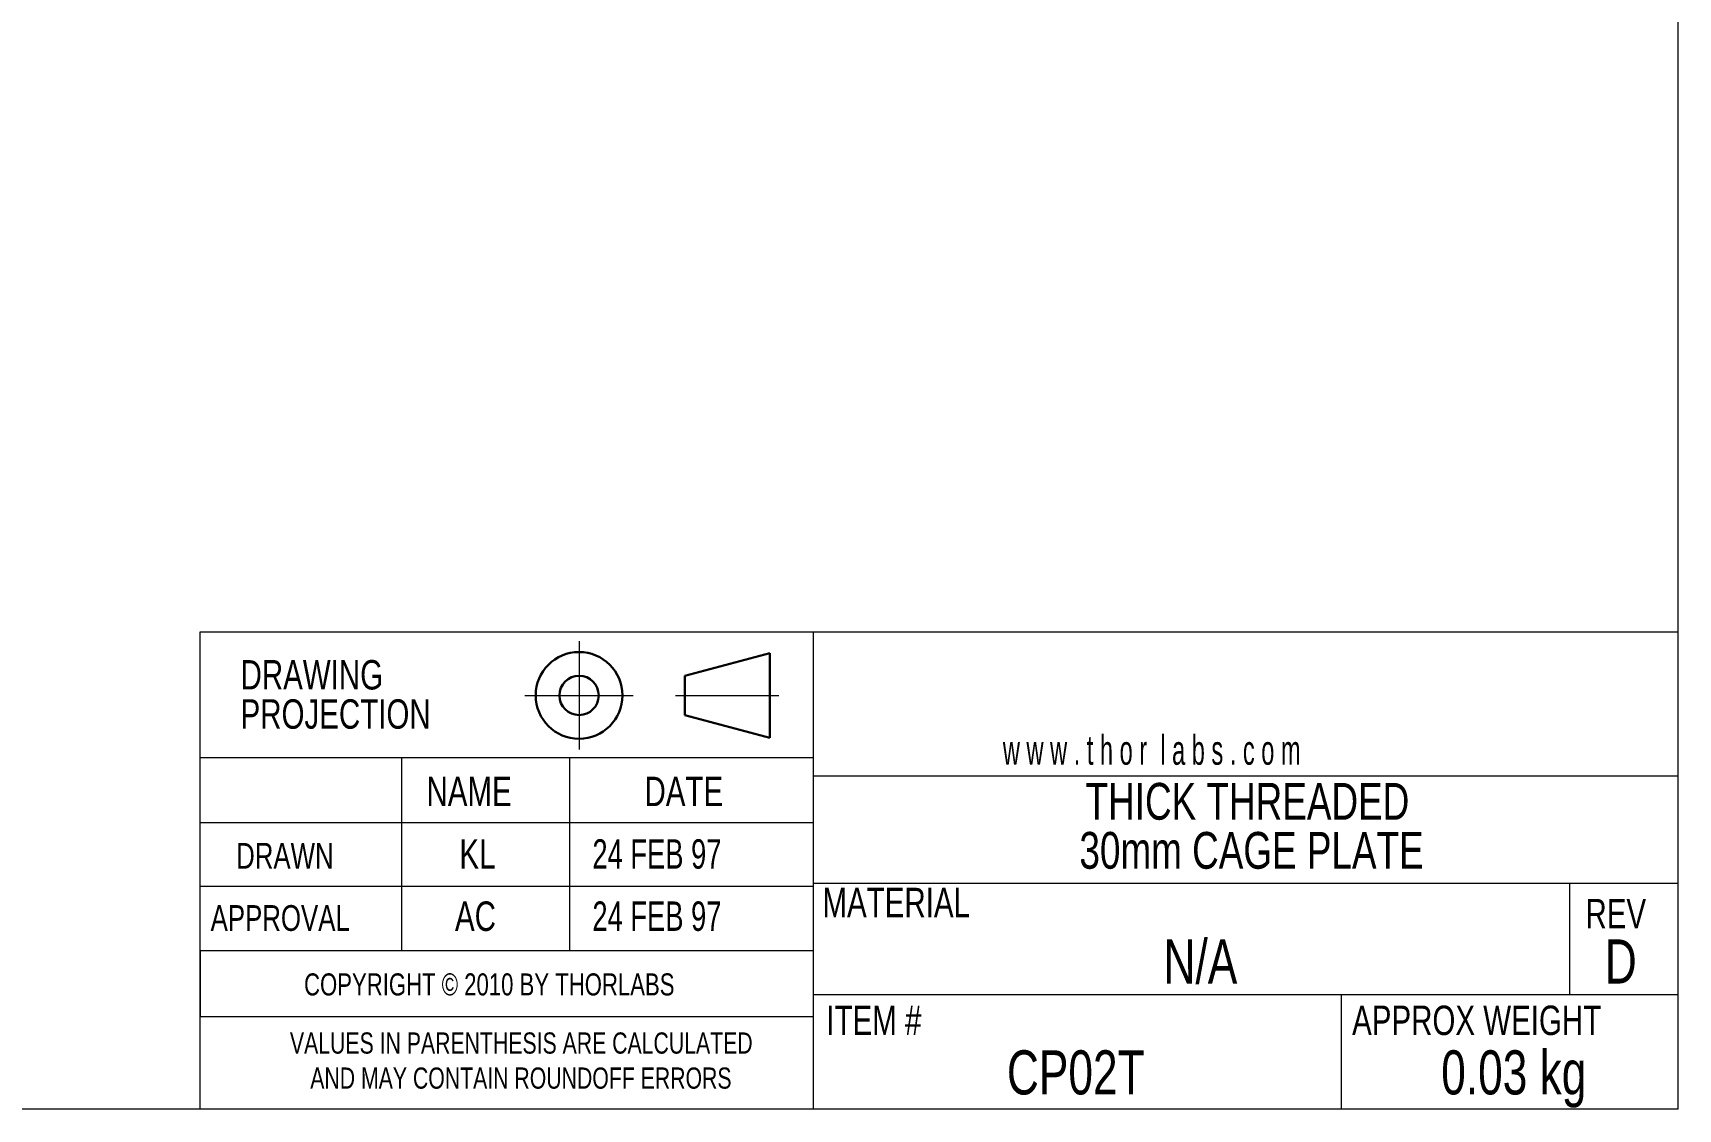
# Model space of a CAD drawing. Header units: inches. Extents: x 0.1 to 10.9, y 0 to 8.5.
# Drawn here: x 6.284 to 10.944, y 0.036 to 3.084 of the extents above; entities that cross this region are included whole.
import ezdxf

# ---------------------------------------------------------------- set-up
doc = ezdxf.new("R2010")
doc.units = ezdxf.units.IN
doc.header["$MEASUREMENT"] = 0
doc.header["$PDSIZE"] = -1
doc.linetypes.add('CENTERX2', pattern=[0.8, 0.5, -0.1, 0.1, -0.1])
doc.styles.add('SLDTEXTSTYLE0', font='TXT', dxfattribs={"width": 0.75})
doc.styles.add('SLDTEXTSTYLE1', font='TXT', dxfattribs={"width": 0.694444})
doc.styles.add('SLDTEXTSTYLE2', font='TXT', dxfattribs={"width": 0.6})

# ---------------------------------------------------------------- blocks, each defined once
blk = doc.blocks.new('Third Angle Projection Block')
at = {"color": 7, "linetype": 'CENTERX2', "lineweight": 0}
for p, q in [((3.9951, 0.9376), (3.9951, 0.5538)), ((3.8033, 0.7457), (4.187, 0.7457)), ((4.3361, 0.7457), (4.7029, 0.7457))]:
    blk.add_line(p, q, dxfattribs=at)
at = {"color": 7, "linetype": 'Continuous', "lineweight": 30}
for p, q in [((4.6701, 0.8957), (4.3701, 0.8153)), ((4.6701, 0.5957), (4.6701, 0.8957)), ((4.3701, 0.8153), (4.3701, 0.6761)), ((4.3701, 0.6761), (4.6701, 0.5957))]:
    blk.add_line(p, q, dxfattribs=at)
for radius in [0.1536, 0.0696]:
    blk.add_circle((3.9951, 0.7457), radius, dxfattribs=at)
at = {"color": 7, "linetype": 'Continuous', "lineweight": 0}
blk.add_point((3.9951, 0.7457), dxfattribs=at)
blk = doc.blocks.new('SW_NOTE_0')
at = {"color": 0, "linetype": 'Continuous', "lineweight": 0, "char_height": 0.06, "attachment_point": 2, "style": 'SLDTEXTSTYLE0'}
for s, insert in [('VALUES IN PARENTHESIS ARE CALCULATED', (0.7837, 0.0773)), ('AND MAY CONTAIN ROUNDOFF ERRORS', (0.7826, -0.022))]:
    blk.add_mtext(s, dxfattribs=dict(at, insert=insert))
blk = doc.blocks.new('SW_NOTE_1')
at = {"color": 0, "linetype": 'Continuous', "lineweight": 0, "char_height": 0.08333, "attachment_point": 1, "style": 'SLDTEXTSTYLE0'}
for s, insert in [('DRAWING', (0, 0.1074)), ('PROJECTION', (0, -0.0037))]:
    blk.add_mtext(s, dxfattribs=dict(at, insert=insert))
blk = doc.blocks.new('SW_NOTE_3')
at = {"color": 0, "linetype": 'Continuous', "lineweight": 0, "char_height": 0.104167, "attachment_point": 2, "style": 'SLDTEXTSTYLE0'}
for s, insert in [('THICK THREADED', (0.5501, 0.1343)), ('30mm CAGE PLATE', (0.5617, -0.0046))]:
    blk.add_mtext(s, dxfattribs=dict(at, insert=insert))

msp = doc.modelspace()

# ---------------------------------------------------------------- linework, layer by layer
at = {"color": 7, "linetype": 'Continuous', "lineweight": 0}
for p, q in [((10.9445, 0.0356), (10.9445, 8.4506)), ((10.9445, 1.3874), (10.9445, 1.9698)), ((6.7572, 0.2977), (6.7572, 1.3874)), ((6.7572, 1.3874), (8.4938, 1.3874)), ((8.4938, 1.3874), (8.4938, 0.0356)), ((8.4938, 1.3874), (10.9445, 1.3874)), ((6.7572, 0.4841), (6.7572, 1.0302)), ((6.7572, 0.0356), (6.7572, 1.0302)), ((8.4938, 1.0302), (6.7572, 1.0302)), ((7.3281, 1.0302), (7.3281, 0.4841)), ((7.8037, 1.0302), (7.8037, 0.4841)), ((8.4938, 0.98), (10.9445, 0.98)), ((8.4938, 0.846), (6.7572, 0.846)), ((8.4938, 0.6662), (6.7572, 0.6662)), ((8.4938, 0.6756), (10.9445, 0.6756)), ((10.6365, 0.6756), (10.6365, 0.3599)), ((8.4938, 0.4841), (6.7572, 0.4841)), ((6.7572, 0.4841), (6.7572, 0.2977)), ((8.4938, 0.3599), (10.9445, 0.3599)), ((9.9901, 0.3599), (9.9901, 0.0356)), ((6.7572, 0.2977), (8.4938, 0.2977)), ((10.9445, 0.0356), (0.0622, 0.0356))]:
    msp.add_line(p, q, dxfattribs=at)

# ---------------------------------------------------------------- block references
at = {"color": 7, "linetype": 'Continuous', "xscale": 0.8, "yscale": 0.8, "zscale": 0.8}
msp.add_blockref('Third Angle Projection Block', (4.6349, 0.6109), dxfattribs=at)
at = {"color": 7, "linetype": 'Continuous', "lineweight": 0}
for name, p in [('SW_NOTE_1', (6.872, 1.2001)), ('SW_NOTE_3', (9.1744, 0.8252)), ('SW_NOTE_0', (6.8836, 0.1754))]:
    msp.add_blockref(name, p, dxfattribs=at)

# ---------------------------------------------------------------- texts
for s, insert, char_height, attachment_point, style in [('w w w . t h o r  l a b s . c o m', (9.0316, 1.0943), 0.083333, 1, 'SLDTEXTSTYLE2'), ('NAME', (7.3987, 0.9772), 0.08333, 1, 'SLDTEXTSTYLE0'), ('DATE', (8.0163, 0.9772), 0.08333, 1, 'SLDTEXTSTYLE0'), ('KL', (7.492, 0.7999), 0.08333, 1, 'SLDTEXTSTYLE0'), ('24 FEB 97', (7.8687, 0.7999), 0.08333, 1, 'SLDTEXTSTYLE1'), ('DRAWN', (6.8595, 0.7895), 0.07292, 1, 'SLDTEXTSTYLE0'), ('MATERIAL', (8.5205, 0.6624), 0.08333, 1, 'SLDTEXTSTYLE0'), ('APPROVAL', (6.7872, 0.6133), 0.07292, 1, 'SLDTEXTSTYLE0'), ('AC', (7.4794, 0.6237), 0.08333, 1, 'SLDTEXTSTYLE0'), ('24 FEB 97', (7.8687, 0.6237), 0.08333, 1, 'SLDTEXTSTYLE1'), ('REV', (10.682, 0.6309), 0.08333, 1, 'SLDTEXTSTYLE0'), ('N/A', (9.5912, 0.5162), 0.125, 2, 'SLDTEXTSTYLE0'), ('D', (10.7821, 0.5162), 0.125, 2, 'SLDTEXTSTYLE0'), ('COPYRIGHT © 2010 BY THORLABS', (7.0519, 0.42), 0.0625, 1, 'SLDTEXTSTYLE0'), ('ITEM #', (8.5315, 0.3287), 0.08333, 1, 'SLDTEXTSTYLE0'), ('APPROX WEIGHT', (10.0209, 0.3287), 0.083333, 1, 'SLDTEXTSTYLE0'), ('CP02T', (9.2381, 0.202), 0.125, 2, 'SLDTEXTSTYLE0'), ('0.03 kg', (10.479, 0.202), 0.125, 2, 'SLDTEXTSTYLE0')]:
    msp.add_mtext(s, dxfattribs=dict(at, insert=insert, char_height=char_height, attachment_point=attachment_point, style=style))

doc.saveas('drawing.dxf')
